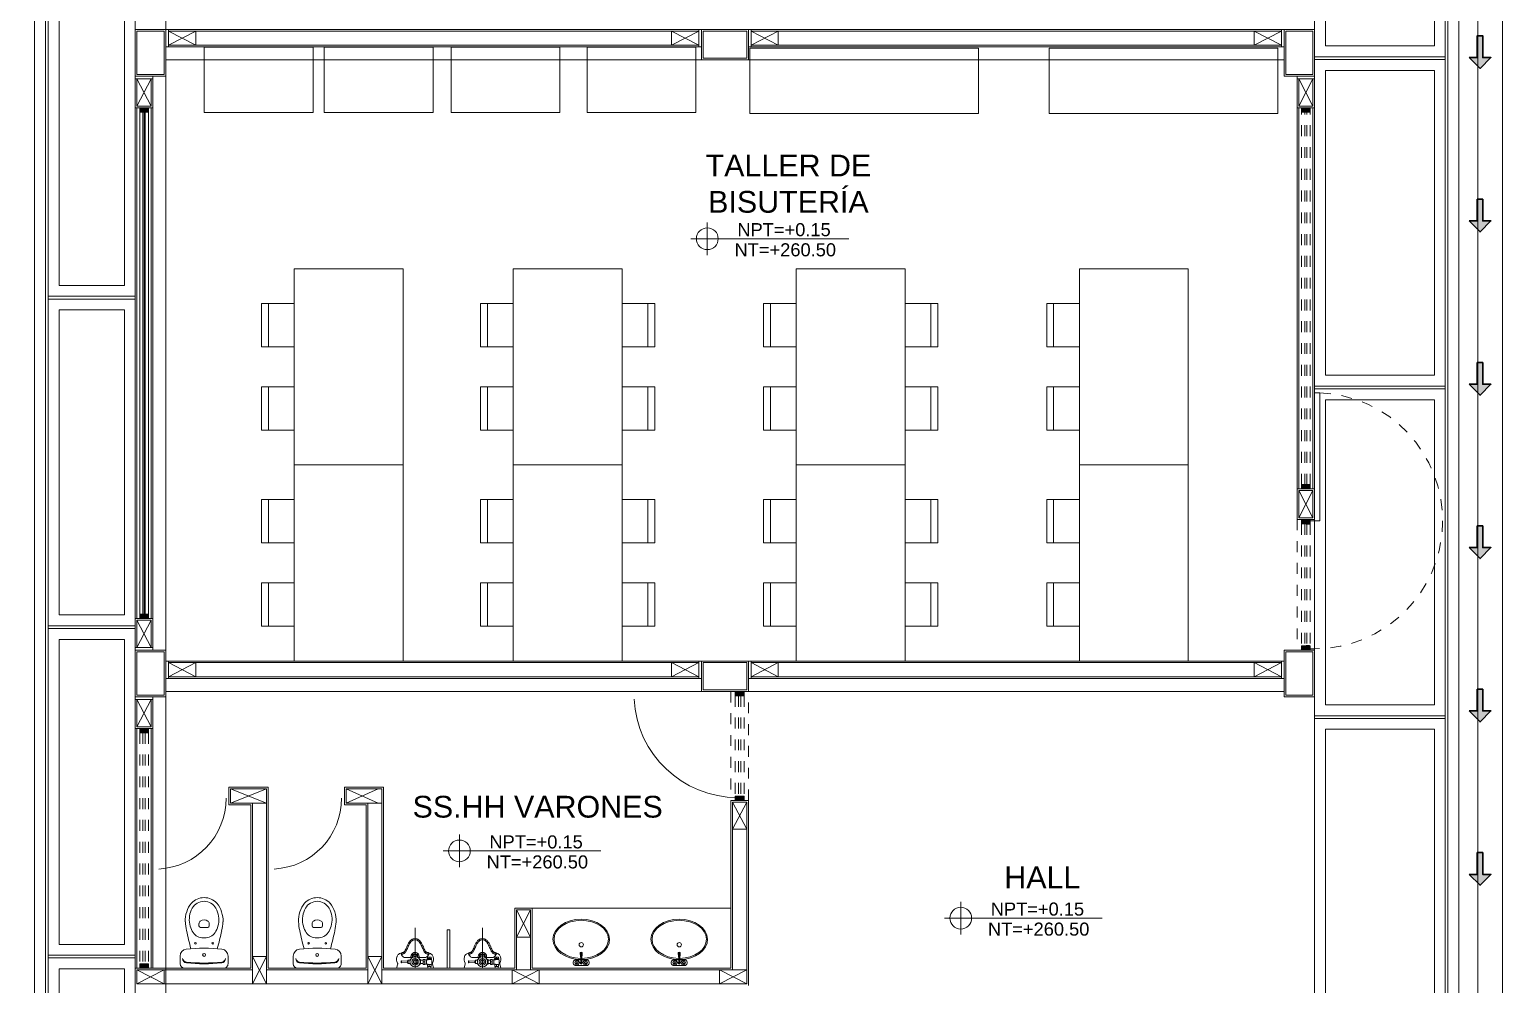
# Model space of a CAD drawing. Header units: metres. Extents: x 349075 to 349285, y 9281902 to 9282050.
# Drawn here: x 349102.79 to 349116.26, y 9281972.63 to 9281981.4 of the extents above; entities that cross this region are included whole.
import ezdxf

# ---------------------------------------------------------------- set-up
doc = ezdxf.new("R2010")
doc.units = ezdxf.units.M
doc.header["$LTSCALE"] = 0.25
for name, pattern in [('01 nivel$0$HIDDEN2', [0.1875, 0.125, -0.0625]), ('ACAD_ISO03W100', [30, 12, -18]), ('DASHED2', [0.762, 0.635, -0.127]), ('HIDDEN', [0.375, 0.25, -0.125])]:
    doc.linetypes.add(name, pattern=pattern)
for name, color, linetype, lineweight in [('.', 7, 'Continuous', 0), ('0_ CUNETAS', 151, 'Continuous', 5), ('0_VANOS', 30, 'Continuous', 9), ('ARQ-FONDO', 253, 'CONTINUOUS', 9), ('CUNETAS-RED', 5, 'CONTINUOUS', 18)]:
    doc.layers.add(name, color=color, linetype=linetype, lineweight=lineweight)
doc.styles.add('Arial_1', font='arial.ttf', dxfattribs={"height": 0.15})

# ---------------------------------------------------------------- blocks, each defined once
blk = doc.blocks.new('00_PTA_ 01')
at = {"layer": 'ARQ-FONDO'}
for points in [[(0, 0), (0.035, 0), (0.035, 0.025), (0.01, 0.025), (0.01, 0.065), (0, 0.065)], [(1, 0), (1, 0.065), (0.99, 0.065), (0.99, 0.025), (0.965, 0.025), (0.965, 0)], [(1.97, 0.105), (0.99, 0.105), (0.99, 0.065), (1.97, 0.065)]]:
    blk.add_lwpolyline(points, close=True, dxfattribs=at)
at = {"layer": 'ARQ-FONDO', "linetype": 'ACAD_ISO03W100', "ltscale": 0.01}
blk.add_arc((0.99, 0.065), 0.98, 2.3621, 179.9762, dxfattribs=at)
at = {"layer": 'ARQ-FONDO', "linetype": 'HIDDEN', "ltscale": 0.25}
blk.add_arc((0.99, 0.065), 0.98, 359.9999999999994, 1.2213e-12, dxfattribs=at)
blk = doc.blocks.new('junta vereda 0.8')
at = {"layer": 'ARQ-FONDO'}
blk.add_lwpolyline([(0.013, 0), (-0.013, 0), (-0.013, 0.8), (0.013, 0.8)], close=True, dxfattribs=at)
blk = doc.blocks.new('JUNTA VEREDA')
at = {"layer": 'ARQ-FONDO'}
blk.add_lwpolyline([(-0.013, 1.2), (0.012, 1.2), (0.012, 0), (-0.013, 0)], close=True, dxfattribs=at)
blk = doc.blocks.new('verda pg edf 04')
at = {"layer": 'ARQ-FONDO', "elevation": -20.549}
for points in [[(0.015, -3.036), (0.015, -6.036), (1.215, -6.036), (1.215, -3.036)], [(0.115, -3.136), (0.115, -5.936), (1.115, -5.936), (1.115, -3.136)], [(-10.815, -5.236), (-10.815, -8.236), (-11.615, -8.236), (-11.615, -5.236)], [(-10.915, -5.336), (-10.915, -8.136), (-11.515, -8.136), (-11.515, -5.336)], [(0.015, -6.061), (0.015, -9.061), (1.215, -9.061), (1.215, -6.061)], [(0.115, -6.161), (0.115, -8.961), (1.115, -8.961), (1.115, -6.161)], [(-10.815, -8.261), (-10.815, -11.261), (-11.615, -11.261), (-11.615, -8.261)], [(-10.915, -8.361), (-10.915, -11.161), (-11.515, -11.161), (-11.515, -8.361)], [(0.015, -9.087), (0.015, -12.087), (1.215, -12.087), (1.215, -9.087)], [(0.115, -9.187), (0.115, -11.987), (1.115, -11.987), (1.115, -9.187)], [(-10.815, -11.287), (-10.815, -14.287), (-11.615, -14.287), (-11.615, -11.287)], [(-10.915, -11.387), (-10.915, -14.187), (-11.515, -14.187), (-11.515, -11.387)], [(0.015, -12.112), (0.015, -15.112), (1.215, -15.112), (1.215, -12.112)], [(0.115, -12.212), (0.115, -15.012), (1.115, -15.012), (1.115, -12.212)], [(-10.815, -14.312), (-10.815, -17.312), (-11.615, -17.312), (-11.615, -14.312)], [(-10.915, -14.412), (-10.915, -17.212), (-11.515, -17.212), (-11.515, -14.412)]]:
    blk.add_lwpolyline(points, close=True, dxfattribs=at)
at = {"layer": 'ARQ-FONDO', "rotation": 270}
for name, p in [('JUNTA VEREDA', (0.015, -6.049, -20.549)), ('junta vereda 0.8', (-11.615, -8.248, -20.549)), ('JUNTA VEREDA', (0.015, -9.075, -41.097)), ('junta vereda 0.8', (-11.615, -11.274, -20.549)), ('JUNTA VEREDA', (0.015, -12.1, -20.549)), ('junta vereda 0.8', (-11.615, -14.299, -20.549))]:
    blk.add_blockref(name, p, dxfattribs=at)
blk = doc.blocks.new('VEREDA EDF 04 PGG')
at = {"layer": 'ARQ-FONDO', "lineweight": 5}
blk.add_blockref('verda pg edf 04', (-1.215, -0.815, 20.549), dxfattribs=at)
at = {"layer": 'ARQ-FONDO', "xscale": -1.199999999999817, "yscale": 1.199999999999817, "zscale": 1.199999999999817, "rotation": 270}
blk.add_blockref('00_PTA_ 01', (-1.278, -12.3, 20.549), dxfattribs=at)
blk = doc.blocks.new('*U3822')
at = {"layer": '.', "lineweight": 30}
h = blk.add_hatch(color=1, dxfattribs=at)
h.dxf.hatch_style = 1
h.paths.add_polyline_path([(-0.025, -0.05), (-0.1, -0.05), (0, -0.15), (0.1, -0.05), (0.025, -0.05), (0.025, 0.15), (-0.025, 0.15)])
at = {"layer": '0_ CUNETAS', "color": 1, "lineweight": 30}
blk.add_lwpolyline([(-0.1, -0.05), (-0.025, -0.05), (-0.025, 0.15), (0.025, 0.15), (0.025, -0.05), (0.1, -0.05), (0, -0.15)], close=True, dxfattribs=at)
blk = doc.blocks.new('*U3849')
at = {"layer": '0_ CUNETAS', "color": 0, "linetype": 'ByBlock', "lineweight": -2, "transparency": 16777216}
for p in [(0, 30), (0, 28.5), (0, 27), (0, 25.5), (0, 24), (0, 22.5)]:
    blk.add_blockref('*U3822', p, dxfattribs=at)
blk = doc.blocks.new('red drenaje')
at = {"layer": 'CUNETAS-RED', "lineweight": 0}
for p, q in [((-48.1, 70.003), (-48.1, 10.193)), ((-35.22, 70.028), (-35.22, 32.35)), ((-35.12, 70.028), (-35.12, 32.391)), ((-48.2, 69.78), (-48.2, 10.193))]:
    blk.add_line(p, q, dxfattribs=at)
blk.add_lwpolyline([(-35.12, 70.028), (-34.72, 70.028), (-34.72, 32.557), (-35.12, 32.391), (-35.12, 70.028)], dxfattribs=at)
blk.add_lwpolyline([(-48.2, 10.193), (-48.2, 69.903), (-48.6, 69.903), (-48.6, 10.193)], close=True, dxfattribs=at)
blk.add_blockref('*U3849', (-34.926, 33.194), dxfattribs=at)
blk = doc.blocks.new('cub-ur')
at = {"layer": 'ARQ-FONDO'}
blk.add_lwpolyline([(-0.35, -0.0125), (0, -0.0125), (0, 0.0125), (-0.35, 0.0125)], close=True, dxfattribs=at)
blk = doc.blocks.new('Lav ovalado')
at = {"layer": 'ARQ-FONDO', "lineweight": 0}
for p, q in [((-0.022, 0.005), (-0.11, 0.005)), ((-0.022, -0.005), (-0.11, -0.005))]:
    blk.add_line(p, q, dxfattribs=at)
for points in [[(-0.064, -0.005), (-0.109, -0.01, -1.115964), (-0.109, 0.01), (-0.064, 0.005)], [(-0.05, 0.005), (-0.05, 0.057, -0.688608), (0, 0.057), (0, -0.057, -0.688608), (-0.05, -0.057)], [(-0.05, -0.057), (-0.05, -0.005, -0.688608)]]:
    blk.add_lwpolyline(points, format="xyb", dxfattribs=at)
for points in [[(-0.044, 0.049), (-0.025, 0.059), (-0.006, 0.049), (-0.006, 0.027), (-0.025, 0.016), (-0.044, 0.027)], [(-0.035, 0.038), (-0.03, 0.046), (-0.02, 0.046), (-0.015, 0.038), (-0.02, 0.029), (-0.03, 0.029)], [(-0.044, -0.028), (-0.025, -0.017), (-0.006, -0.028), (-0.006, -0.049), (-0.025, -0.06), (-0.044, -0.049)], [(-0.035, -0.039), (-0.03, -0.03), (-0.02, -0.03), (-0.015, -0.039), (-0.02, -0.047), (-0.03, -0.047)]]:
    blk.add_lwpolyline(points, close=True, dxfattribs=at)
blk.add_circle((-0.19, 0), 0.02, dxfattribs=at)
for centre, radius, start, end in [((-0.11, 0), 0.005, 90, 270), ((-0.022, 0), 0.01, 210, 150), ((-0.022, 0), 0.005, 270, 90)]:
    blk.add_arc(centre, radius, start, end, dxfattribs=at)
at = {"layer": 'ARQ-FONDO', "lineweight": 0, "extrusion": (0, 0, -1)}
for major_axis, ratio, start_param, end_param in [((0, 0.26), 0.711538, 1.588351, 7.833073), ((0, 0.25), 0.7, 1.589053, 7.832236)]:
    blk.add_ellipse((-0.239, 0), major_axis=major_axis, ratio=ratio, start_param=start_param, end_param=end_param, dxfattribs=at)
blk = doc.blocks.new('f-flat-2-flat-1-flat-1')
at = {"layer": 'ARQ-FONDO'}
for p, q in [((251277.297, 9335242.486), (251277.226, 9335242.486)), ((251277.337, 9335242.085), (251277.337, 9335242.446)), ((251276.928, 9335242.313), (251276.948, 9335242.313)), ((251276.928, 9335242.218), (251276.948, 9335242.218)), ((251277.297, 9335242.046), (251277.226, 9335242.046))]:
    blk.add_line(p, q, dxfattribs=at)
for centre, radius in [((251277.109, 9335242.345), 0.00741), ((251277.216, 9335242.266), 0.0133), ((251277.216, 9335242.266), 0.0133), ((251277.109, 9335242.187), 0.00741)]:
    blk.add_circle(centre, radius, dxfattribs=at)
for centre, radius, start, end in [((251276.901, 9335242.182), 0.257, 87.7023, 128.7183), ((251276.866, 9335241.847), 0.593, 77.7145, 85.6257), ((251276.497, 9335240.006), 2.471, 74.4612, 78.4308), ((251278.542, 9335242.266), 1.388, 173.2121, 186.7982), ((251277.226, 9335242.422), 0.0633, 90.0051, 173.2121), ((251277.249, 9335242.423), 0.0395, 6.277, 90.0051), ((251277.242, 9335242.424), 0.0395, 6.2193, 79.7623), ((251275.814, 9335242.266), 1.476, 353.6746, 6.3296), ((251275.814, 9335242.266), 1.483, 353.7333, 6.277), ((251277.297, 9335242.446), 0.0395, 0.0051, 90.0051), ((251276.847, 9335242.266), 0.158, 132.4414, 227.5689), ((251276.847, 9335242.266), 0.124, 119.1213, 240.889), ((251276.891, 9335242.188), 0.214, 78.3856, 119.1213), ((251276.952, 9335242.266), 0.0593, 143.1352, 216.875), ((251276.928, 9335242.283), 0.0297, 90.0051, 143.1352), ((251276.884, 9335242.155), 0.247, 62.6025, 78.3856), ((251276.948, 9335242.298), 0.0148, 6.6543, 90.0051), ((251276.668, 9335242.266), 0.297, 353.356, 6.6543), ((251276.945, 9335242.273), 0.114, 6.2471, 62.6025), ((251276.882, 9335242.266), 0.178, 353.7632, 6.2471), ((251276.901, 9335242.349), 0.257, 231.292, 272.308), ((251276.891, 9335242.344), 0.214, 240.889, 281.6247), ((251276.928, 9335242.248), 0.0297, 216.875, 270.0051), ((251276.884, 9335242.377), 0.247, 281.6247, 297.4078), ((251276.948, 9335242.233), 0.0148, 270.0051, 353.356), ((251276.497, 9335244.525), 2.471, 281.5795, 285.5491), ((251276.945, 9335242.259), 0.114, 297.4078, 353.7632), ((251276.866, 9335242.684), 0.593, 274.3845, 282.2958), ((251277.226, 9335242.109), 0.0633, 186.7982, 270.0051), ((251277.249, 9335242.108), 0.0395, 270.0051, 353.7333), ((251277.242, 9335242.107), 0.0395, 280.248, 353.791), ((251277.297, 9335242.085), 0.0395, 270.0051, 0.0051)]:
    blk.add_arc(centre, radius, start, end, dxfattribs=at)
blk = doc.blocks.new('URINARIO-FLUX-CADET-PL')
at = {"layer": 'ARQ-FONDO'}
for p, q in [((-0.099, 0.147), (-0.099, 0.113)), ((-0.089, 0.147), (-0.099, 0.147)), ((-0.089, 0.15), (-0.089, 0.11)), ((-0.08, 0.15), (-0.089, 0.15)), ((-0.08, 0.15), (-0.08, 0.11)), ((0, 0.169), (-0.038, 0.159)), ((-0.034, 0.15), (-0.034, 0.11)), ((-0.032, 0.15), (-0.034, 0.15)), ((-0.032, 0.15), (-0.032, 0.11)), ((-0.015, 0.147), (-0.032, 0.147)), ((-0.015, 0.147), (-0.015, 0.113)), ((0, 0.144), (-0.015, 0.144)), ((0, 0.169), (0, -0.169)), ((0, 0), (-0.37, 0)), ((-0.089, 0.113), (-0.099, 0.113)), ((-0.091, 0.13), (-0.097, 0.13)), ((-0.077, 0.11), (-0.089, 0.11)), ((-0.079, 0.089), (-0.034, 0.089)), ((-0.079, 0.073), (-0.079, 0.089)), ((-0.079, 0.073), (-0.034, 0.073)), ((-0.079, 0.051), (-0.079, 0.041)), ((-0.035, 0.051), (-0.079, 0.051)), ((-0.077, 0.12), (-0.077, 0.104)), ((-0.077, 0.089), (-0.077, 0.104)), ((-0.036, 0.104), (-0.077, 0.104)), ((-0.072, 0.051), (-0.072, 0.073)), ((-0.057, 0.076), (-0.057, 0.086)), ((-0.041, 0.051), (-0.041, 0.073)), ((-0.037, 0.089), (-0.037, 0.104)), ((-0.036, 0.12), (-0.036, 0.104)), ((-0.032, 0.11), (-0.036, 0.11)), ((-0.035, 0.051), (-0.035, 0.041)), ((-0.034, 0.073), (-0.034, 0.089)), ((-0.015, 0.113), (-0.032, 0.113)), ((-0.017, 0.13), (-0.03, 0.13)), ((0, 0.117), (-0.015, 0.117)), ((-0.078, -0.042), (-0.078, -0.045)), ((-0.068, -0.045), (-0.078, -0.045)), ((-0.072, -0.045), (-0.072, -0.063)), ((-0.072, -0.063), (-0.069, -0.065)), ((-0.072, -0.063), (-0.042, -0.063)), ((-0.069, -0.065), (-0.044, -0.065)), ((-0.066, -0.126), (-0.064, -0.069)), ((-0.066, -0.126), (-0.064, -0.128)), ((-0.048, -0.126), (-0.066, -0.126)), ((-0.05, -0.069), (-0.064, -0.069)), ((-0.05, -0.128), (-0.064, -0.128)), ((-0.048, -0.126), (-0.05, -0.069)), ((-0.048, -0.126), (-0.05, -0.128)), ((-0.046, -0.045), (-0.036, -0.045)), ((-0.042, -0.063), (-0.044, -0.065)), ((-0.042, -0.045), (-0.042, -0.063)), ((-0.036, -0.042), (-0.036, -0.045)), ((0, -0.169), (-0.038, -0.159))]:
    blk.add_line(p, q, dxfattribs=at)
blk.add_lwpolyline([(-0.041, -0.009), (-0.057, -0.018), (-0.073, -0.009), (-0.073, 0.009), (-0.057, 0.018), (-0.041, 0.009)], close=True, dxfattribs=at)
for centre, radius in [((-0.127, 0), 0.0045), ((-0.121, 0.015), 0.0045), ((-0.106, 0.021), 0.0045), ((-0.057, 0), 0.0469), ((-0.057, 0), 0.03), ((-0.057, 0), 0.029), ((-0.057, 0), 0.016), ((-0.121, -0.015), 0.0045), ((-0.106, -0.021), 0.0045)]:
    blk.add_circle(centre, radius, dxfattribs=at)
for centre, radius, start, end in [((-0.045, 0.095), 0.1, 152.1091, 165.6415), ((-0.095, 0.125), 0.0414, 137.0763, 155.5035), ((-0.097, 0.127), 0.0388, 100.2528, 138.5026), ((-0.081, 0.095), 0.0744, 61.4008, 107.6694), ((-0.077, 0.139), 0.0223, 157.5879, 202.4121), ((-0.111, 0.139), 0.0223, 337.5879, 22.4121), ((-0.057, 0.103), 0.0519, 63.7158, 116.2842), ((-0.041, 0.169), 0.01, 241.4008, 284.6764), ((-0.01, 0.139), 0.0223, 157.5879, 202.4121), ((-0.037, 0.139), 0.0223, 337.5879, 22.4121), ((-0.19, 0), 0.0802, 167.178, 193.1439), ((-0.207, -0.005), 0.0655, 130.8841, 159.4118), ((-0.188, 0), 0.071, 167.9395, 192.0605), ((-0.207, -0.005), 0.0545, 130.8841, 158.6208), ((-0.135, -0.094), 0.18, 112.6102, 129.6285), ((-0.135, -0.094), 0.169, 112.6102, 129.6285), ((-0.349, 0.459), 0.413, 290.6002, 296.5044), ((-0.349, 0.459), 0.424, 290.6002, 296.5044), ((-0.177, 0.124), 0.0369, 288.8281, 321.6071), ((-0.177, 0.124), 0.0479, 288.8281, 321.6071), ((-0.17, 0.111), 0.0229, 310.3096, 330.6333), ((-0.209, 0.138), 0.0696, 326.7008, 344.8438), ((-0.183, 0.131), 0.0464, 319.4825, 347.3874), ((-0.106, 0), 0.038, 75.1723, 284.8277), ((-0.183, 0.131), 0.0574, 319.4825, 347.3874), ((-0.114, 0.116), 0.025, 150.6393, 167.3874), ((-0.133, 0.126), 0.003, 68.283, 150.6393), ((-0.106, 0), 0.027, 68.5556, 291.4444), ((-0.156, 0.068), 0.0657, 28.0773, 68.283), ((-0.114, 0.116), 0.014, 150.6393, 167.3874), ((-0.122, 0.12), 0.00444, 84.8846, 143.7978), ((-0.106, 0), 0.0045, 60.0618, 299.9382), ((-0.077, 0.121), 0.0223, 157.5879, 202.4121), ((-2.547, 0), 2.451, 0.6048, 2.3147), ((-0.111, 0.121), 0.0223, 337.5879, 22.4121), ((-0.068, 0.059), 0.0295, 67.5879, 112.4121), ((-0.068, 0.103), 0.0295, 247.5879, 292.4121), ((-0.062, 0.02), 0.0304, 97.8129, 124.2621), ((-0.046, 0.059), 0.0295, 67.5879, 112.4121), ((-0.046, 0.103), 0.0295, 247.5879, 292.4121), ((-0.052, 0.02), 0.0304, 55.7379, 82.1871), ((-0.01, 0.121), 0.0223, 157.5879, 202.4121), ((-0.037, 0.121), 0.0223, 337.5879, 22.4121), ((-0.208, 0.004), 0.0643, 200.237, 229.2584), ((-0.207, 0.005), 0.0545, 201.3792, 229.1159), ((-0.135, 0.094), 0.18, 230.3715, 247.3898), ((-0.135, 0.094), 0.169, 230.3715, 247.3898), ((-0.349, -0.459), 0.413, 63.4956, 69.3998), ((-0.349, -0.459), 0.424, 63.4956, 69.3998), ((-0.177, -0.124), 0.0369, 38.3929, 71.1719), ((-0.177, -0.124), 0.0479, 38.3929, 71.1719), ((-0.17, -0.111), 0.0229, 29.3667, 49.6904), ((-0.209, -0.138), 0.0696, 15.1562, 33.2992), ((-0.183, -0.131), 0.0464, 12.6126, 40.5175), ((-0.045, -0.095), 0.1, 194.3585, 207.8909), ((-0.183, -0.131), 0.0574, 12.6126, 40.5175), ((-0.114, -0.116), 0.025, 192.6126, 209.3607), ((-0.133, -0.126), 0.003, 209.3607, 291.717), ((-0.156, -0.068), 0.0657, 291.717, 331.9227), ((-0.114, -0.116), 0.014, 192.6126, 209.3607), ((-0.122, -0.12), 0.00444, 216.2022, 275.1154), ((-2.547, 0), 2.451, 357.6853, 359.3952), ((-0.067, -0.018), 0.0275, 247.5879, 267.8858), ((-0.059, -0.064), 0.00754, 193.7683, 230.2425), ((-0.055, -0.064), 0.00754, 309.7575, 346.2317), ((-0.046, -0.018), 0.0275, 272.1142, 292.4121), ((-0.095, -0.125), 0.0414, 204.4965, 222.9237), ((-0.097, -0.127), 0.0388, 221.4974, 259.7472), ((-0.081, -0.095), 0.0744, 252.3306, 298.5992), ((-0.041, -0.169), 0.01, 75.3236, 118.5992)]:
    blk.add_arc(centre, radius, start, end, dxfattribs=at)
blk = doc.blocks.new('*U1094')
at = {"linetype": 'Continuous', "lineweight": 0, "true_color": 0xbebebe}
for points in [[(3037.252, 1360.543), (3037.212, 1360.543), (3037.212, 1360.463), (3037.252, 1360.463)], [(3041.902, 1360.543), (3041.862, 1360.543), (3041.862, 1360.463), (3041.902, 1360.463)]]:
    blk.add_hatch(color=9, dxfattribs=at).paths.add_polyline_path(points)
at = {"layer": '0_VANOS', "linetype": 'Continuous'}
for p, q in [((3037.252, 1360.513), (3041.862, 1360.513)), ((3037.252, 1360.503), (3041.862, 1360.503)), ((3037.252, 1360.493), (3041.862, 1360.493))]:
    blk.add_line(p, q, dxfattribs=at)
for points in [[(3037.212, 1360.543), (3037.212, 1360.463), (3037.252, 1360.463), (3037.252, 1360.543)], [(3037.252, 1360.543), (3041.862, 1360.543), (3041.862, 1360.463), (3037.252, 1360.463)], [(3041.862, 1360.543), (3041.862, 1360.463), (3041.902, 1360.463), (3041.902, 1360.543)]]:
    blk.add_lwpolyline(points, close=True, dxfattribs=at)
blk = doc.blocks.new('columnas bloque talleres')
at = {"layer": 'ARQ-FONDO', "lineweight": 0, "elevation": 0}
for points in [[(-10.815, -6.215), (-10.815, -5.785), (-10.535, -5.785), (-10.535, -6.215)], [(-5.615, -5.785), (-5.185, -5.785), (-5.185, -6.065), (-5.615, -6.065)], [(-0.265, -6.215), (-0.265, -5.785), (0.015, -5.785), (0.015, -6.215)], [(-5.615, -11.585), (-5.185, -11.585), (-5.185, -11.865), (-5.615, -11.865)], [(-0.265, -11.915), (-0.265, -11.485), (0.015, -11.485), (0.015, -11.915)]]:
    blk.add_lwpolyline(points, close=True, dxfattribs=at)
at = {"layer": 'ARQ-FONDO', "elevation": 0}
for points in [[(-10.8, -6.2), (-10.8, -5.8), (-10.55, -5.8), (-10.55, -6.2)], [(-5.6, -5.8), (-5.2, -5.8), (-5.2, -6.05), (-5.6, -6.05)], [(-0.25, -6.2), (-0.25, -5.8), (0, -5.8), (0, -6.2)], [(-0.25, -11.9), (-0.25, -11.5), (0, -11.5), (0, -11.9)], [(-5.6, -11.6), (-5.2, -11.6), (-5.2, -11.85), (-5.6, -11.85)]]:
    blk.add_lwpolyline(points, close=True, dxfattribs=at)
at = {"layer": 'ARQ-FONDO', "lineweight": 0}
blk.add_lwpolyline([(-10.815, -11.915), (-10.815, -11.485), (-10.535, -11.485), (-10.535, -11.915)], close=True, dxfattribs=at)
at = {"layer": 'ARQ-FONDO'}
blk.add_lwpolyline([(-10.8, -11.9), (-10.8, -11.5), (-10.55, -11.5), (-10.55, -11.9)], close=True, dxfattribs=at)
blk = doc.blocks.new('*U1095')
at = {"linetype": 'Continuous', "true_color": 0xbebebe}
for points in [[(3032.131, 1351.189), (3032.131, 1351.269), (3032.171, 1351.269), (3032.171, 1351.189)], [(3035.591, 1351.189), (3035.591, 1351.269), (3035.631, 1351.269), (3035.631, 1351.189)]]:
    blk.add_hatch(color=9, dxfattribs=at).paths.add_polyline_path(points)
at = {"layer": '0_VANOS', "linetype": 'Continuous'}
for p, q in [((3032.131, 1351.269), (3032.171, 1351.269)), ((3032.131, 1351.269), (3032.131, 1351.189)), ((3032.171, 1351.189), (3032.131, 1351.189)), ((3032.171, 1351.269), (3032.171, 1351.189)), ((3035.591, 1351.189), (3035.591, 1351.269)), ((3035.591, 1351.269), (3035.631, 1351.269)), ((3035.631, 1351.189), (3035.591, 1351.189)), ((3035.631, 1351.269), (3035.631, 1351.189))]:
    blk.add_line(p, q, dxfattribs=at)
at = {"layer": '0_VANOS', "linetype": '01 nivel$0$HIDDEN2', "ltscale": 0.5}
for p, q in [((3032.171, 1351.269), (3035.591, 1351.269)), ((3032.171, 1351.239), (3035.591, 1351.239)), ((3032.171, 1351.219), (3035.591, 1351.219)), ((3032.171, 1351.189), (3035.591, 1351.189))]:
    blk.add_line(p, q, dxfattribs=at)
at = {"layer": '0_VANOS', "linetype": '01 nivel$0$HIDDEN2'}
blk.add_line((3035.591, 1351.269), (3035.631, 1351.269), dxfattribs=at)
blk = doc.blocks.new('Cotas de elevación - M_Cota de elevación - Destino rellenado-517392-Nivel 1')
at = {"layer": 'ARQ-FONDO'}
for p, q in [((0, -0.0015), (0, 0.0015)), ((-0.0015, 0), (0.013, 0))]:
    blk.add_line(p, q, dxfattribs=at)
blk.add_circle((0, 0), 0.001, dxfattribs=at)
blk = doc.blocks.new('*U1096')
at = {"linetype": 'Continuous', "true_color": 0xbebebe}
for points in [[(3032.131, 1351.189), (3032.131, 1351.269), (3032.171, 1351.269), (3032.171, 1351.189)], [(3034.291, 1351.189), (3034.291, 1351.269), (3034.331, 1351.269), (3034.331, 1351.189)]]:
    blk.add_hatch(color=9, dxfattribs=at).paths.add_polyline_path(points)
at = {"layer": '0_VANOS', "linetype": 'Continuous'}
for p, q in [((3032.131, 1351.269), (3032.171, 1351.269)), ((3032.131, 1351.269), (3032.131, 1351.189)), ((3032.171, 1351.189), (3032.131, 1351.189)), ((3032.171, 1351.269), (3032.171, 1351.189)), ((3034.291, 1351.189), (3034.291, 1351.269)), ((3034.291, 1351.269), (3034.331, 1351.269)), ((3034.331, 1351.189), (3034.291, 1351.189)), ((3034.331, 1351.269), (3034.331, 1351.189))]:
    blk.add_line(p, q, dxfattribs=at)
at = {"layer": '0_VANOS', "linetype": '01 nivel$0$HIDDEN2', "ltscale": 0.5}
for p, q in [((3032.171, 1351.269), (3034.291, 1351.269)), ((3032.171, 1351.239), (3034.291, 1351.239)), ((3032.171, 1351.219), (3034.291, 1351.219)), ((3032.171, 1351.189), (3034.291, 1351.189))]:
    blk.add_line(p, q, dxfattribs=at)
at = {"layer": '0_VANOS', "linetype": '01 nivel$0$HIDDEN2'}
blk.add_line((3034.291, 1351.269), (3034.331, 1351.269), dxfattribs=at)
blk = doc.blocks.new('*U1568')
blk.add_arc((0.021, 0.047), 0.954, 0.1579, 87.0814)
blk = doc.blocks.new('*U1105')
at = {"linetype": 'Continuous', "true_color": 0xbebebe}
for points in [[(3032.131, 1351.189), (3032.131, 1351.269), (3032.171, 1351.269), (3032.171, 1351.189)], [(3033.091, 1351.189), (3033.091, 1351.269), (3033.131, 1351.269), (3033.131, 1351.189)]]:
    blk.add_hatch(color=9, dxfattribs=at).paths.add_polyline_path(points)
at = {"layer": '0_VANOS', "linetype": 'Continuous'}
for p, q in [((3032.131, 1351.269), (3032.171, 1351.269)), ((3032.131, 1351.269), (3032.131, 1351.189)), ((3032.171, 1351.189), (3032.131, 1351.189)), ((3032.171, 1351.269), (3032.171, 1351.189)), ((3033.091, 1351.189), (3033.091, 1351.269)), ((3033.091, 1351.269), (3033.131, 1351.269)), ((3033.131, 1351.189), (3033.091, 1351.189)), ((3033.131, 1351.269), (3033.131, 1351.189))]:
    blk.add_line(p, q, dxfattribs=at)
at = {"layer": '0_VANOS', "linetype": '01 nivel$0$HIDDEN2', "ltscale": 0.5}
for p, q in [((3032.171, 1351.269), (3033.091, 1351.269)), ((3032.171, 1351.239), (3033.091, 1351.239)), ((3032.171, 1351.219), (3033.091, 1351.219)), ((3032.171, 1351.189), (3033.091, 1351.189))]:
    blk.add_line(p, q, dxfattribs=at)
at = {"layer": '0_VANOS', "linetype": '01 nivel$0$HIDDEN2'}
blk.add_line((3033.091, 1351.269), (3033.131, 1351.269), dxfattribs=at)
blk = doc.blocks.new('MESA')
at = {"layer": 'ARQ-FONDO', "lineweight": 0}
for p, q in [((-0.584, 0.737), (-0.184, 0.737)), ((0.181, 0.737), (0.581, 0.737)), ((0.9, 0.5), (0.9, -0.5)), ((-0.584, -0.737), (-0.184, -0.737)), ((0.181, -0.737), (0.581, -0.737))]:
    blk.add_line(p, q, dxfattribs=at)
for points in [[(-0.584, 0.5), (-0.584, 0.8), (-0.184, 0.8), (-0.184, 0.5)], [(0.581, 0.5), (0.581, 0.8), (0.181, 0.8), (0.181, 0.5)], [(0.9, -0.5), (-0.9, -0.5), (-0.9, 0.5), (0.9, 0.5)], [(-0.584, -0.5), (-0.584, -0.8), (-0.184, -0.8), (-0.184, -0.5)], [(0.581, -0.5), (0.581, -0.8), (0.181, -0.8), (0.181, -0.5)]]:
    blk.add_lwpolyline(points, dxfattribs=at)
blk = doc.blocks.new('moviliario bisuteria')
at = {"layer": 'ARQ-FONDO', "lineweight": 0}
for p, q in [((-1.237, -0.316), (-1.237, -0.716)), ((-1.237, -1.081), (-1.237, -1.481)), ((0, -1.8), (-1, -1.8))]:
    blk.add_line(p, q, dxfattribs=at)
for points in [[(-1, -1.8), (-1, 0), (0, 0), (0, -1.8)], [(-1, -0.316), (-1.3, -0.316), (-1.3, -0.716), (-1, -0.716)], [(-1, -1.481), (-1.3, -1.481), (-1.3, -1.081), (-1, -1.081)]]:
    blk.add_lwpolyline(points, dxfattribs=at)
blk = doc.blocks.new('*U1570')
blk.add_arc((0.022, 0.048), 0.653, 0.1579, 87.0814)
blk = doc.blocks.new('*U1274')
at = {"linetype": 'Continuous', "true_color": 0xbebebe}
for points in [[(3032.131, 1351.189), (3032.131, 1351.269), (3032.171, 1351.269), (3032.171, 1351.189)], [(3033.291, 1351.189), (3033.291, 1351.269), (3033.331, 1351.269), (3033.331, 1351.189)]]:
    blk.add_hatch(color=9, dxfattribs=at).paths.add_polyline_path(points)
at = {"layer": '0_VANOS', "linetype": 'Continuous'}
for p, q in [((3032.131, 1351.269), (3032.171, 1351.269)), ((3032.131, 1351.269), (3032.131, 1351.189)), ((3032.171, 1351.189), (3032.131, 1351.189)), ((3032.171, 1351.269), (3032.171, 1351.189)), ((3033.291, 1351.189), (3033.291, 1351.269)), ((3033.291, 1351.269), (3033.331, 1351.269)), ((3033.331, 1351.189), (3033.291, 1351.189)), ((3033.331, 1351.269), (3033.331, 1351.189))]:
    blk.add_line(p, q, dxfattribs=at)
at = {"layer": '0_VANOS', "linetype": '01 nivel$0$HIDDEN2', "ltscale": 0.5}
for p, q in [((3032.171, 1351.269), (3033.291, 1351.269)), ((3032.171, 1351.239), (3033.291, 1351.239)), ((3032.171, 1351.219), (3033.291, 1351.219)), ((3032.171, 1351.189), (3033.291, 1351.189))]:
    blk.add_line(p, q, dxfattribs=at)
at = {"layer": '0_VANOS', "linetype": '01 nivel$0$HIDDEN2'}
blk.add_line((3033.291, 1351.269), (3033.331, 1351.269), dxfattribs=at)
blk = doc.blocks.new('bloque pg edf 04')
at = {"layer": 'ARQ-FONDO'}
for p, q in [((-5.655, 29.33), (-10.55, 29.33)), ((-10.275, 29.315, 20.549), (-10.525, 29.185, 20.549)), ((-10.525, 29.315, 20.549), (-10.275, 29.185, 20.549)), ((-5.905, 29.315), (-10.275, 29.315)), ((-5.905, 29.315, 20.549), (-5.655, 29.185, 20.549)), ((-5.655, 29.315, 20.549), (-5.905, 29.185, 20.549)), ((-5.655, 29.17), (-5.655, 29.33)), ((-0.305, 29.33), (-5.175, 29.33, 61.646)), ((-5.175, 29.17, 61.646), (-5.175, 29.33, 61.646)), ((-4.925, 29.315, 61.646), (-5.175, 29.185, 61.646)), ((-5.175, 29.315, 61.646), (-4.925, 29.185, 61.646)), ((-0.555, 29.315), (-4.925, 29.315)), ((-0.555, 29.315, 20.549), (-0.305, 29.185, 20.549)), ((-0.305, 29.315, 20.549), (-0.555, 29.185, 20.549)), ((-5.63, 29.17), (-10.55, 29.17)), ((-5.905, 29.185), (-10.275, 29.185)), ((-0.305, 29.17), (-5.175, 29.17, 61.646)), ((-0.555, 29.185), (-4.925, 29.185)), ((-10.685, 28.625, 20.549), (-10.815, 28.875, 20.549)), ((-10.685, 28.875, 20.549), (-10.815, 28.625, 20.549)), ((-0.145, 28.625, 20.549), (-0.015, 28.875, 20.549)), ((-0.145, 28.875, 20.549), (-0.015, 28.625, 20.549)), ((-10.83, 23.92), (-10.83, 28.61)), ((-10.815, 28.61), (-10.815, 23.92)), ((-10.685, 28.61), (-10.685, 23.92)), ((-10.67, 28.61), (-10.67, 23.92)), ((-0.16, 28.61), (-0.16, 25.11)), ((-0.145, 28.61), (-0.145, 25.11)), ((-0.015, 28.61), (-0.015, 25.11)), ((0, 28.61), (0, 25.11)), ((-0.145, 25.095), (-0.015, 24.845)), ((-0.145, 24.845), (-0.015, 25.095)), ((-10.685, 23.655, 20.549), (-10.815, 23.905, 20.549)), ((-10.685, 23.905, 20.549), (-10.815, 23.655, 20.549)), ((-5.655, 23.53, 61.646), (-10.55, 23.53)), ((-10.275, 23.515, 20.549), (-10.525, 23.385, 20.549)), ((-10.525, 23.515, 20.549), (-10.275, 23.385, 20.549)), ((-5.905, 23.515), (-10.275, 23.515)), ((-5.905, 23.515, 61.646), (-5.655, 23.385, 61.646)), ((-5.655, 23.515, 61.646), (-5.905, 23.385, 61.646)), ((-5.655, 23.37, 61.646), (-5.655, 23.53, 61.646)), ((-0.305, 23.53), (-5.175, 23.53, 61.646)), ((-5.175, 23.37, 61.646), (-5.175, 23.53, 61.646)), ((-4.925, 23.515, 61.646), (-5.175, 23.385, 61.646)), ((-5.175, 23.515, 61.646), (-4.925, 23.385, 61.646)), ((-0.555, 23.515), (-4.925, 23.515)), ((-0.555, 23.515, 20.549), (-0.305, 23.385, 20.549)), ((-0.305, 23.515, 20.549), (-0.555, 23.385, 20.549)), ((-5.655, 23.37, 61.646), (-10.55, 23.37)), ((-5.905, 23.385), (-10.275, 23.385)), ((-0.305, 23.37), (-5.175, 23.37, 61.646)), ((-0.555, 23.385), (-4.925, 23.385)), ((0, 23.2, 20.549), (0, 19.55)), ((-10.685, 22.925, 20.549), (-10.815, 23.175, 20.549)), ((-10.685, 23.175, 20.549), (-10.815, 22.925, 20.549)), ((-10.83, 17.82), (-10.83, 22.91)), ((-10.815, 22.91), (-10.815, 20.71)), ((-10.685, 22.91), (-10.685, 20.71)), ((-10.67, 22.91), (-10.67, 20.71)), ((-9.61, 22.37), (-9.97, 22.37)), ((-9.97, 22.37), (-9.97, 22.21)), ((-9.61, 22.37), (-9.61, 20.71)), ((-8.55, 22.37), (-8.91, 22.37)), ((-8.91, 22.37), (-8.91, 22.21)), ((-8.55, 20.71), (-8.55, 22.37)), ((-9.625, 22.355), (-9.955, 22.225)), ((-9.955, 22.355), (-9.625, 22.225)), ((-8.6, 22.355), (-8.895, 22.225)), ((-8.895, 22.355), (-8.6, 22.225)), ((-5.2, 22.25), (-5.36, 22.25)), ((-5.36, 22.25), (-5.36, 20.71)), ((-5.345, 22.235), (-5.215, 21.985)), ((-5.345, 21.985), (-5.215, 22.235)), ((-5.2, 22.25), (-5.2, 20.55)), ((-9.77, 22.21), (-9.97, 22.21)), ((-9.77, 22.21), (-9.77, 20.71)), ((-9.755, 22.225), (-9.755, 20.815)), ((-9.625, 22.225), (-9.625, 20.815)), ((-8.71, 22.21), (-8.91, 22.21)), ((-8.71, 22.21), (-8.71, 20.71)), ((-8.695, 22.225), (-8.695, 20.815)), ((-8.565, 20.815), (-8.565, 22.225)), ((-5.345, 21.985), (-5.345, 20.695)), ((-5.215, 21.985), (-5.215, 20.695)), ((-7.345, 20.71), (-7.345, 21.26)), ((-7.185, 21.26), (-7.345, 21.26)), ((-7.33, 20.695), (-7.33, 21.245)), ((-7.2, 21.245), (-7.33, 21.245)), ((-7.33, 21.245), (-7.2, 20.995)), ((-7.33, 20.995), (-7.2, 21.245)), ((-7.2, 20.695), (-7.2, 21.245)), ((-7.185, 20.71), (-7.185, 21.26)), ((-7.185, 21.26), (-7.185, 20.71)), ((-9.755, 20.815), (-9.625, 20.565)), ((-9.755, 20.565), (-9.625, 20.815)), ((-8.695, 20.815), (-8.565, 20.565)), ((-8.695, 20.565), (-8.565, 20.815)), ((-10.83, 20.71), (-9.77, 20.71)), ((-10.565, 20.695, 705.466), (-10.815, 20.565, 705.466)), ((-10.815, 20.695, 705.466), (-10.565, 20.565, 705.466)), ((-10.565, 20.695), (-9.755, 20.695)), ((-9.625, 20.695), (-8.695, 20.695)), ((-9.61, 20.71), (-8.71, 20.71)), ((-8.565, 20.695), (-5.445, 20.695)), ((-8.55, 20.71), (-7.345, 20.71)), ((-7.875, 20.71), (-7.9, 20.71)), ((-7.12, 20.695), (-7.37, 20.565)), ((-7.37, 20.695), (-7.12, 20.565)), ((-7.185, 20.71), (-5.36, 20.71)), ((-5.215, 20.695), (-5.465, 20.565)), ((-5.465, 20.695), (-5.215, 20.565)), ((-10.565, 20.565), (-5.445, 20.565))]:
    blk.add_line(p, q, dxfattribs=at)
at = {"layer": 'ARQ-FONDO', "lineweight": 0}
blk.add_line((-8.66, 23.53, 0.005), (-9.66, 23.53, 0.005), dxfattribs=at)
at = {"layer": 'ARQ-FONDO', "ltscale": 0.7}
for points, elevation in [([(-12.33, 36.63), (1.5, 36.63), (1.5, -1.5), (-12.33, -1.5)], 20.549), ([(-10.55, 34.5), (-10.83, 34.5), (-10.83, 0.73), (-10.55, 0.73)], -684.918), ([(-0.28, 23.25), (-0.28, 23.53), (-10.55, 23.53), (-10.55, 23.25)], 20.549)]:
    blk.add_lwpolyline(points, close=True, dxfattribs=dict(at, elevation=elevation))
blk.add_lwpolyline([(-0.28, 29.05), (-0.28, 29.33), (-10.55, 29.33), (-10.55, 29.05)], close=True, dxfattribs=at)
at = {"layer": 'ARQ-FONDO'}
for points, elevation in [([(-10.55, 29.33), (-10.525, 29.33), (-10.525, 29.17), (-10.55, 29.17)], 20.549), ([(-10.525, 29.315), (-10.275, 29.315), (-10.275, 29.185), (-10.525, 29.185)], 20.549), ([(-5.2, 29.33), (-5.175, 29.33), (-5.175, 29.17), (-5.2, 29.17)], 61.646), ([(-5.175, 29.315), (-4.925, 29.315), (-4.925, 29.185), (-5.175, 29.185)], 61.646), ([(-0.305, 29.315), (-0.555, 29.315), (-0.555, 29.185), (-0.305, 29.185)], 20.549), ([(-0.28, 29.33), (-0.305, 29.33), (-0.305, 29.17), (-0.28, 29.17)], 20.549), ([(-10.83, 28.9), (-10.83, 28.875), (-10.67, 28.875), (-10.67, 28.9)], 20.549), ([(-10.67, 28.875), (-10.67, 28.61), (-10.83, 28.61), (-10.83, 28.875)], 20.549), ([(-10.685, 28.875), (-10.685, 28.625), (-10.815, 28.625), (-10.815, 28.875)], 20.549), ([(-0.16, 28.9), (-0.16, 28.875), (0, 28.875), (0, 28.9)], 20.549), ([(-0.16, 28.875), (-0.16, 28.61), (0, 28.61), (0, 28.875)], 20.549), ([(-0.145, 28.875), (-0.145, 28.625), (-0.015, 28.625), (-0.015, 28.875)], 20.549), ([(-0.16, 24.83), (-0.16, 25.11), (0, 25.11), (0, 24.83)], 0), ([(-0.145, 24.845), (-0.145, 25.095), (-0.015, 25.095), (-0.015, 24.845)], 0), ([(-10.67, 23.92), (-10.67, 23.655), (-10.83, 23.655), (-10.83, 23.92)], 20.549), ([(-10.685, 23.905), (-10.685, 23.655), (-10.815, 23.655), (-10.815, 23.905)], 20.549), ([(-10.83, 23.655), (-10.83, 23.63), (-10.67, 23.63), (-10.67, 23.655)], 20.549), ([(-10.55, 23.53), (-10.525, 23.53), (-10.525, 23.37), (-10.55, 23.37)], 20.549), ([(-10.525, 23.515), (-10.275, 23.515), (-10.275, 23.385), (-10.525, 23.385)], 20.549), ([(-5.655, 23.515), (-5.905, 23.515), (-5.905, 23.385), (-5.655, 23.385)], 61.646), ([(-5.63, 23.53), (-5.655, 23.53), (-5.655, 23.37), (-5.63, 23.37)], 61.646), ([(-5.2, 23.53), (-5.175, 23.53), (-5.175, 23.37), (-5.2, 23.37)], 61.646), ([(-5.175, 23.515), (-4.925, 23.515), (-4.925, 23.385), (-5.175, 23.385)], 61.646), ([(-0.305, 23.515), (-0.555, 23.515), (-0.555, 23.385), (-0.305, 23.385)], 20.549), ([(-0.28, 23.53), (-0.305, 23.53), (-0.305, 23.37), (-0.28, 23.37)], 20.549), ([(-10.83, 23.2), (-10.83, 23.175), (-10.67, 23.175), (-10.67, 23.2)], 20.549), ([(-10.67, 23.175), (-10.67, 22.91), (-10.83, 22.91), (-10.83, 23.175)], 20.549), ([(-10.685, 23.175), (-10.685, 22.925), (-10.815, 22.925), (-10.815, 23.175)], 20.549), ([(-10.815, 20.695), (-10.565, 20.695), (-10.565, 20.565), (-10.815, 20.565)], 705.466)]:
    blk.add_lwpolyline(points, close=True, dxfattribs=dict(at, elevation=elevation))
for points in [[(-5.655, 29.315), (-5.905, 29.315), (-5.905, 29.185), (-5.655, 29.185)], [(-5.63, 29.33), (-5.655, 29.33), (-5.655, 29.17), (-5.63, 29.17)], [(-9.955, 22.355), (-9.625, 22.355), (-9.625, 22.225), (-9.955, 22.225)], [(-8.895, 22.355), (-8.565, 22.355), (-8.565, 22.225), (-8.895, 22.225)], [(-5.345, 21.985), (-5.345, 22.235), (-5.215, 22.235), (-5.215, 21.985)], [(-7.33, 20.995), (-7.33, 21.245), (-7.2, 21.245), (-7.2, 20.995)], [(-9.755, 20.565), (-9.755, 20.815), (-9.625, 20.815), (-9.625, 20.565)], [(-8.695, 20.565), (-8.695, 20.815), (-8.565, 20.815), (-8.565, 20.565)], [(-7.37, 20.695), (-7.12, 20.695), (-7.12, 20.565), (-7.37, 20.565)], [(-5.465, 20.695), (-5.215, 20.695), (-5.215, 20.565), (-5.465, 20.565)]]:
    blk.add_lwpolyline(points, close=True, dxfattribs=at)
at = {"layer": 'ARQ-FONDO', "lineweight": 0}
for points, elevation in [([(-10.197, 28.566), (-9.197, 28.566), (-9.197, 29.166), (-10.197, 29.166)], 0), ([(-9.096, 28.566), (-8.096, 28.566), (-8.096, 29.166), (-9.096, 29.166)], 0), ([(-7.93, 28.566), (-6.93, 28.566), (-6.93, 29.166), (-7.93, 29.166)], 0), ([(-6.681, 28.566), (-5.681, 28.566), (-5.681, 29.166), (-6.681, 29.166)], 0), ([(-7.185, 20.71), (-5.36, 20.71), (-5.36, 21.26), (-7.185, 21.26)], 41.097)]:
    blk.add_lwpolyline(points, close=True, dxfattribs=dict(at, elevation=elevation))
for points in [[(-5.188, 28.557), (-3.087, 28.557), (-3.087, 29.157), (-5.188, 29.157)], [(-2.439, 28.557), (-0.339, 28.557), (-0.339, 29.157), (-2.439, 29.157)]]:
    blk.add_lwpolyline(points, close=True, dxfattribs=at)
at = {"layer": 'ARQ-FONDO', "linetype": 'DASHED2', "ltscale": 0.3, "elevation": 20.549}
for points in [[(0, 23.63), (0, 24.83), (-0.16, 24.83), (-0.16, 23.63)], [(-5.36, 23.25), (-5.36, 22.25), (-5.2, 22.25), (-5.2, 23.25)]]:
    blk.add_lwpolyline(points, close=True, dxfattribs=at)
at = {"layer": 'ARQ-FONDO'}
blk.add_blockref('columnas bloque talleres', (-0.015, 35.115, 20.549), dxfattribs=at)
at = {"layer": 'ARQ-FONDO', "rotation": 270}
for name, p in [('*U1094', (-1371.253, 3065.822, 20.549)), ('*U1105', (-1356.509, 3055.381, -664.369))]:
    blk.add_blockref(name, p, dxfattribs=at)
at = {"layer": 'ARQ-FONDO', "xscale": -1}
for name, p, rotation in [('*U1095', (-1351.309, -3007.021), 270), ('*U1274', (1351.149, 3056.961, 20.549), 90), ('*U1568', (-5.25, 23.25, 20.549), 90), ('*U1096', (1340.479, 3055.041, 20.549), 90), ('*U1570', (-10.67, 22.32, 0), 180), ('*U1570', (-9.61, 22.32), 180)]:
    blk.add_blockref(name, p, dxfattribs=dict(at, rotation=rotation))
at = {"layer": 'ARQ-FONDO', "xscale": 99.99999999999991, "yscale": 99.99999999999991, "zscale": 99.99999999999991}
for p in [(-5.577, 27.408), (-7.854, 21.786), (-3.25, 21.169, 20.549)]:
    blk.add_blockref('Cotas de elevación - M_Cota de elevación - Destino rellenado-517392-Nivel 1', p, dxfattribs=at)
at = {"layer": 'ARQ-FONDO', "lineweight": 5}
for p in [(-8.37, 27.13), (-1.16, 27.13), (-8.37, 25.33), (-1.16, 25.33)]:
    blk.add_blockref('moviliario bisuteria', p, dxfattribs=at)
at = {"layer": 'ARQ-FONDO', "lineweight": 0}
for name, p, rotation in [('MESA', (-6.86, 26.23), 270), ('MESA', (-4.26, 26.23), 270), ('MESA', (-6.86, 24.43), 270), ('MESA', (-4.26, 24.43), 270), ('Lav ovalado', (-6.735, 20.735), 269.999454657433), ('Lav ovalado', (-5.835, 20.735), 269.999454657433), ('cub-ur', (-7.953, 20.71), 270.000545342567)]:
    blk.add_blockref(name, p, dxfattribs=dict(at, rotation=rotation))
at = {"layer": 'ARQ-FONDO', "lineweight": 0, "xscale": -1, "rotation": 89.93045978863768}
for p in [(9335530.168, 239967.628, 41.097), (9335531.207, 239967.628, 0)]:
    blk.add_blockref('f-flat-2-flat-1-flat-1', p, dxfattribs=at)
at = {"layer": 'ARQ-FONDO', "linetype": 'ByBlock', "lineweight": 0, "rotation": 270.0005460485848}
for p in [(-8.261, 20.71, 41.097), (-7.642, 20.71)]:
    blk.add_blockref('URINARIO-FLUX-CADET-PL', p, dxfattribs=at)
at = {"layer": 'ARQ-FONDO', "char_height": 0.2, "attachment_point": 1, "style": 'Arial_1'}
for s, insert, width in [('\\pxqc;TALLER DE BISUTERÍA', (-6.007, 28.18), 2.3499), ('SS.HH VARONES', (-8.284, 22.292), 2.3499), ('\\pxqc;HALL', (-3.34, 21.643, 20.549), 1.67942)]:
    blk.add_mtext(s, dxfattribs=dict(at, insert=insert, width=width))
at = {"layer": 'ARQ-FONDO', "char_height": 0.12, "width": 0.90214, "attachment_point": 1, "line_spacing_factor": 0.941778, "style": 'Arial_1'}
for s, insert in [('NPT=+0.15', (-5.301, 27.551)), ('NT=+260.50', (-5.327, 27.366)), ('NPT=+0.15', (-7.578, 21.929)), ('NT=+260.50', (-7.604, 21.745)), ('NPT=+0.15', (-2.974, 21.312, 20.549)), ('NT=+260.50', (-3, 21.128, 20.549))]:
    blk.add_mtext(s, dxfattribs=dict(at, insert=insert))

msp = doc.modelspace()

# ---------------------------------------------------------------- linework, layer by layer
at = {"layer": 'ARQ-FONDO'}
msp.add_lwpolyline([(349103.76, 9281987.204), (349114.59, 9281987.204), (349114.59, 9281952.075), (349103.76, 9281952.075)], close=True, dxfattribs=at)

# ---------------------------------------------------------------- block references
at = {"layer": 'ARQ-FONDO', "lineweight": 5}
for name, p in [('bloque pg edf 04', (349114.59, 9281952.074)), ('VEREDA EDF 04 PGG', (349115.79, 9281988.004))]:
    msp.add_blockref(name, p, dxfattribs=at)
at = {"layer": 'CUNETAS-RED', "lineweight": 30}
msp.add_blockref('red drenaje', (349151.035, 9281918.001), dxfattribs=at)

doc.saveas('drawing.dxf')
